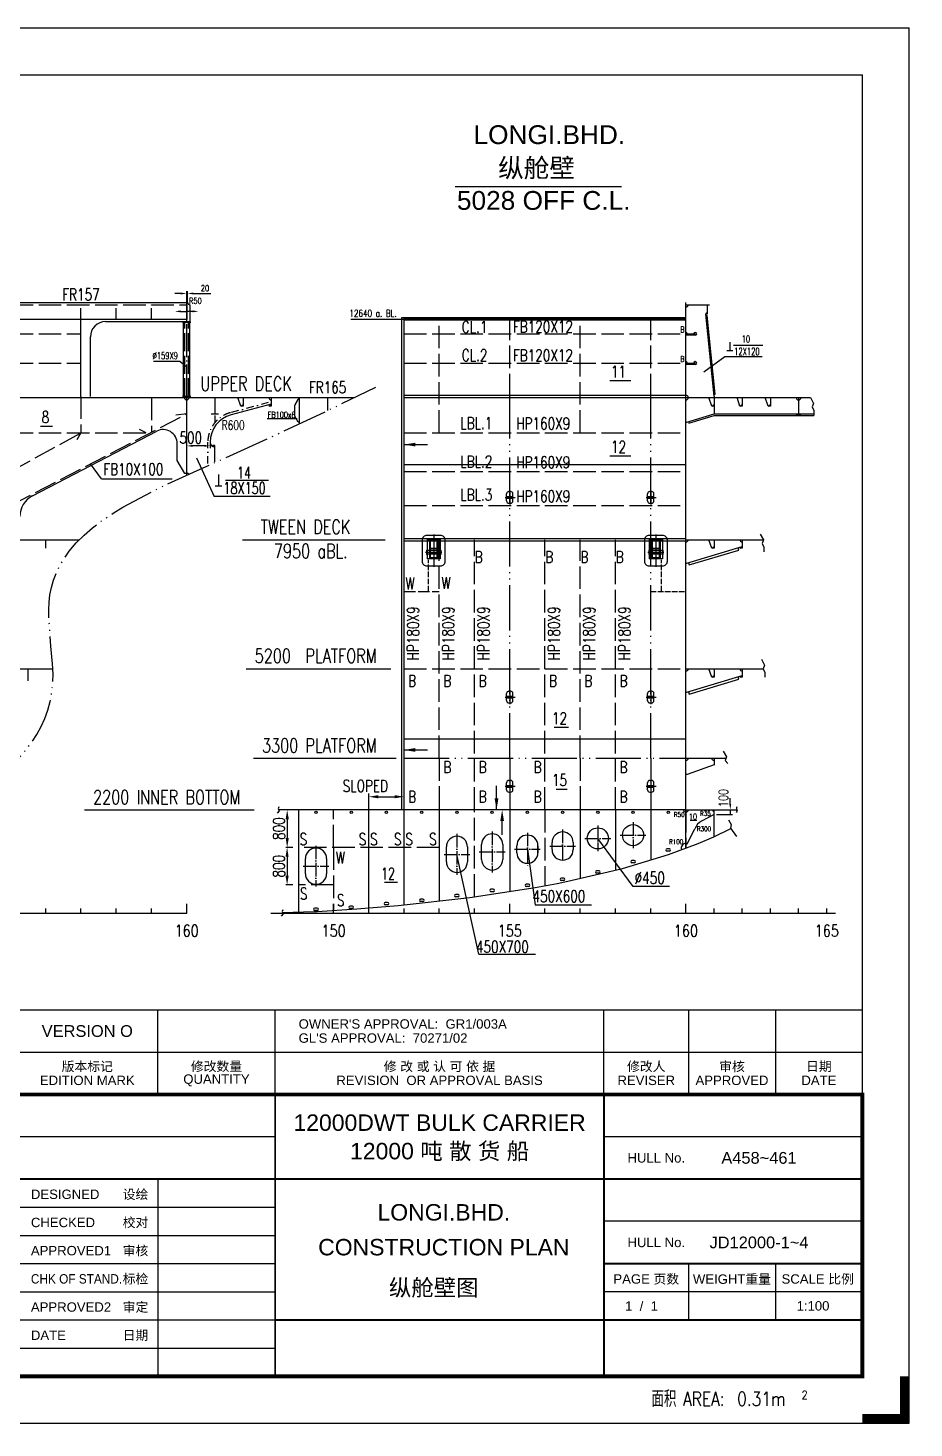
# Model space of a CAD drawing. Extents: x 415680 to 564480, y 322172 to 354547.
# Drawn here: x 545618 to 564480, y 322172 to 351972 of the extents above; entities that cross this region are included whole.
import ezdxf
from ezdxf.enums import TextEntityAlignment as Align

# ---------------------------------------------------------------- set-up
doc = ezdxf.new("R2010")
doc.units = 0
doc.header["$LTSCALE"] = 40
doc.header["$MEASUREMENT"] = 0
for name, pattern in [('ACAD_ISO02W100', [15, 12, -3]), ('ACAD_ISO04W100', [30.5, 24, -3, 0.5, -3]), ('ACAD_ISO05W100', [34, 24, -3, 0.5, -3, 0.5, -3]), ('CENTER100', [16.5, 8, -4, 0.5, -4]), ('D6', [21.5, 17.5, -1.75, 0.5, -1.75]), ('DASHDOT', [1, 0.5, -0.25, 0, -0.25]), ('HIDDEN', [0.375, 0.25, -0.125])]:
    doc.linetypes.add(name, pattern=pattern)
doc.layers.get('0').update_dxf_attribs({"linetype": 'CONTINUOUS'})
doc.layers.get('DEFPOINTS').update_dxf_attribs({"linetype": 'CONTINUOUS'})
for name, color, linetype in [('01CONTINUOUS', 2, 'CONTINUOUS'), ('11TEXTE', 4, 'CONTINUOUS'), ('12TEXTC', 6, 'CONTINUOUS'), ('BT_CHI', 7, 'CONTINUOUS'), ('BT_ENG', 7, 'CONTINUOUS'), ('C-CEN', 4, 'ACAD_ISO04W100'), ('C-CON', 4, 'CONTINUOUS'), ('C-DAS', 4, 'ACAD_ISO02W100'), ('CL', 2, 'CONTINUOUS'), ('FRAME', 7, 'CONTINUOUS'), ('HU-050CE', 1, 'CENTER100'), ('TEXT', 9, 'CONTINUOUS'), ('TEXT-ENG', 7, 'CONTINUOUS'), ('Y-CON', 2, 'CONTINUOUS'), ('Y-DAS', 2, 'ACAD_ISO02W100'), ('Y-PH', 2, 'ACAD_ISO05W100')]:
    doc.layers.add(name, color=color, linetype=linetype)
doc.styles.add('CHINESE', font='romand.shx', dxfattribs={"width": 0.8, "height": 800, "bigfont": 'hzdx.shx'})
doc.styles.add('ENGNISH', font='romans.shx', dxfattribs={"width": 0.8, "height": 750})
doc.styles.add('ROMANS', font='romans.shx', dxfattribs={"width": 0.75, "height": 250, "bigfont": 'hzdx.shx'})
doc.styles.add('SWISS721LIGHTBT', font='swissl.ttf')
doc.dimstyles.new('DM-100', dxfattribs={"dimscale": 0, "dimtxt": 250, "dimasz": 200, "dimexe": 30, "dimexo": 30, "dimgap": 50, "dimtad": 1, "dimdec": 0, "dimzin": 0, "dimdsep": 46, "dimtxsty": 'ROMANS', "dimcen": 0, "dimclrd": 1, "dimclre": 1, "dimclrt": 1, "dimadec": 0, "dimazin": 0, "dimtfac": 1, "dimtdec": 0, "dimtmove": 0, "dimatfit": 3, "dimfxl": 1, "dimtolj": 1, "dimtzin": 0, "dimarcsym": 0})

# ---------------------------------------------------------------- blocks, each defined once
blk = doc.blocks.new('*D87')
at = {"color": 1, "linetype": 'ByBlock', "transparency": 16777216}
for p, q in [((551259, 334530), (551104, 334530)), ((551134, 334330), (551134, 333930)), ((551259, 333730), (551104, 333730))]:
    blk.add_line(p, q, dxfattribs=at)
for points in [[(551100, 334330), (551167, 334330), (551134, 334530)], [(551100, 333930), (551167, 333930), (551134, 333730)]]:
    blk.add_solid(points, dxfattribs=at)
at = {"layer": 'DEFPOINTS', "color": 0, "linetype": 'ByBlock', "transparency": 16777216}
for p in [(551289, 334530), (551134, 333730), (551289, 333730)]:
    blk.add_point(p, dxfattribs=at)
at = {"color": 1, "linetype": 'ByBlock', "transparency": 16777216, "insert": (550959, 334130), "char_height": 250, "attachment_point": 5, "rotation": 90, "style": 'ROMANS'}
blk.add_mtext('\\A1;800', dxfattribs=at)
blk = doc.blocks.new('*D88')
at = {"color": 1, "linetype": 'ByBlock', "transparency": 16777216}
for p, q in [((551259, 335330), (551106, 335330)), ((551136, 335130), (551136, 334730)), ((551259, 334530), (551106, 334530))]:
    blk.add_line(p, q, dxfattribs=at)
for points in [[(551103, 335130), (551170, 335130), (551136, 335330)], [(551103, 334730), (551170, 334730), (551136, 334530)]]:
    blk.add_solid(points, dxfattribs=at)
at = {"layer": 'DEFPOINTS', "color": 0, "linetype": 'ByBlock', "transparency": 16777216}
for p in [(551289, 335330), (551136, 334530), (551289, 334530)]:
    blk.add_point(p, dxfattribs=at)
at = {"color": 1, "linetype": 'ByBlock', "transparency": 16777216, "insert": (550961, 334930), "char_height": 250, "attachment_point": 5, "rotation": 90, "style": 'ROMANS'}
blk.add_mtext('\\A1;800', dxfattribs=at)
blk = doc.blocks.new('A$C599E7B12')
at = {"layer": 'C-CEN', "ltscale": 0.3}
for p, q in [((275, 870), (275, 0)), ((0, 435), (550, 435))]:
    blk.add_line(p, q, dxfattribs=at)
at = {"layer": 'C-CON'}
for p, q in [((50, 275), (50, 595)), ((500, 595), (500, 275))]:
    blk.add_line(p, q, dxfattribs=at)
for centre, start, end in [((275, 595), 0, 180), ((275, 275), 180, 0)]:
    blk.add_arc(centre, 225, start, end, dxfattribs=at)
blk = doc.blocks.new('POT')
at = {"color": 90, "linetype": 'Continuous'}
for p, q in [((-0.99, 0), (1.17, 0)), ((-0.68, -0.75), (-0.68, 0.75)), ((-0.68, 0.2), (0.68, 0.2)), ((-0.18, 1.25), (0.18, 1.25)), ((0, 1.44), (0, -1.52)), ((0.68, -0.75), (0.68, 0.75)), ((-0.68, -0.2), (0.68, -0.2)), ((-0.18, -1.25), (0.18, -1.25))]:
    blk.add_line(p, q, dxfattribs=at)
for centre, start, end in [((-0.18, 0.75), 90, 180), ((0.18, 0.75), 0, 90), ((-0.18, -0.75), 180, 270), ((0.18, -0.75), 270, 0)]:
    blk.add_arc(centre, 0.5, start, end, dxfattribs=at)
blk = doc.blocks.new('TITLE3')
for p, q in [((-12500, 5100), (-18000, 5100)), ((0, 5100), (-5500, 5100)), ((-15000, 4200), (-15000, 0)), ((-18000, 3600), (-12500, 3600)), ((0, 3300), (-5500, 3300)), ((-18000, 3000), (-12500, 3000)), ((-18000, 2400), (-12500, 2400)), ((-18000, 1800), (-12500, 1800)), ((0, 1800), (-5500, 1800)), ((-18000, 1200), (-12500, 1200)), ((-5500, 0), (-5500, 1200)), ((-18000, 600), (-12500, 600))]:
    blk.add_line(p, q)
at = {"const_width": 80}
blk.add_lwpolyline([(-18000, 0), (0, 0), (0, 6000), (-18000, 6000)], close=True, dxfattribs=at)
at = {"const_width": 40}
for points in [[(-12500, 6000), (-12500, 0)], [(-5500, 6000), (-5500, 0)], [(-18000, 4200), (0, 4200)], [(-5500, 2400), (0, 2400)], [(-12500, 1200), (0, 1200)]]:
    blk.add_lwpolyline(points, dxfattribs=at)
blk = doc.blocks.new('A$C375D349B')
at = {"color": 3, "linetype": 'DASHDOT'}
for p, q in [((0, 3.8), (0, -3.1)), ((1.72, 0), (-1.72, 0))]:
    blk.add_line(p, q, dxfattribs=at)
at = {"color": 5, "linetype": 'HIDDEN'}
for p, q in [((-1.52, 0.45), (-1.4, 0.45)), ((-1.52, 0.45), (-1.52, -0.45)), ((-1.4, 2.7), (1.4, 2.7)), ((-1.4, 2.7), (-1.4, -1.35)), ((1.4, 0.4), (-1.4, 0.4)), ((-0.9, 2.7), (-0.9, -1.35)), ((-0.9, 2.55), (0.9, 2.55)), ((0.9, 2.7), (0.9, -1.35)), ((1.4, 2.7), (1.4, -1.35)), ((1.52, 0.45), (1.4, 0.45)), ((1.52, 0.45), (1.52, -0.45)), ((-1.52, -0.45), (-1.4, -0.45)), ((1.4, -0.4), (-1.4, -0.4)), ((1.52, -0.45), (1.4, -0.45))]:
    blk.add_line(p, q, dxfattribs=at)
at = {"color": 7, "linetype": 'Continuous'}
for p, q in [((-0.75, 0.8), (-0.75, -0.9)), ((0.75, 0.8), (-0.75, 0.8)), ((0.75, 0.5), (-0.75, 0.5)), ((0.75, 0.8), (0.75, -0.9)), ((0.75, -0.35), (-0.75, -0.35))]:
    blk.add_line(p, q, dxfattribs=at)
at = {"color": 5}
for p, q in [((1.4, -1.35), (-1.4, -1.35)), ((0.9, -1.19), (-0.9, -1.19))]:
    blk.add_line(p, q, dxfattribs=at)
at = {"color": 7}
for points in [[(1.45, 3.6), (-1.45, 3.6, 0.414214), (-2.45, 2.6), (-2.45, -1.9, 0.414214), (-1.45, -2.9), (1.45, -2.9, 0.414214), (2.45, -1.9), (2.45, 2.6, 0.414214)], [(0.57, 2.45), (-0.58, 2.45, 0.414214), (-0.78, 2.25), (-0.78, -0.9, 0.414214), (-0.58, -1.1), (0.57, -1.1, 0.414214), (0.77, -0.9), (0.77, 2.25, 0.414214)]]:
    blk.add_lwpolyline(points, format="xyb", close=True, dxfattribs=at)
for centre, start, end in [((-0.55, -0.9), 180, 270), ((0.55, -0.9), 270, 0)]:
    blk.add_arc(centre, 0.2, start, end, dxfattribs=at)

msp = doc.modelspace()

# ---------------------------------------------------------------- linework, layer by layer
at = {"color": 2}
for p, q in [((418280, 350971.6), (563380, 350971.6)), ((563380, 323271.6), (563380, 350971.6)), ((418280, 323271.6), (563380, 323271.6))]:
    msp.add_line(p, q, dxfattribs=at)
at = {"color": 3, "linetype": 'ByBlock', "ltscale": 1.5}
for p, q in [((548870.9, 346320.7, -50), (548745.9, 346320.7, -50)), ((548995.9, 346320.7, -50), (549015.9, 346320.7, -50)), ((549140.9, 346320.7, -50), (549507.6, 346320.7, -50))]:
    msp.add_line(p, q, dxfattribs=at)
at = {"linetype": 'ByBlock', "ltscale": 1.5}
for p, q in [((548995.9, 346080.7, -50), (548995.9, 346370.7, -50)), ((549015.9, 346130.7, -50), (549015.9, 346370.7, -50))]:
    msp.add_line(p, q, dxfattribs=at)
for p, q in [((549065.9, 346080.7, -50), (549065.9, 345720.7, -50)), ((553624.2, 335330.4), (553624.2, 345807.8)), ((560638.9, 345216.9), (561259.1, 345216.9)), ((548289.8, 344881.8), (548850.3, 344881.8)), ((560454.5, 344972.6), (560002.2, 344646.5)), ((561248.7, 344972.6), (560454.5, 344972.6)), ((550795.9, 343965.4), (549940.6, 343736.2)), ((550145.9, 343925.4), (550086.3, 344105.4)), ((551295.9, 343940.5), (551370.9, 344070.4)), ((551295.9, 343712.6), (551295.9, 343940.5)), ((551395.9, 344070.4), (551370.9, 344070.4)), ((560174.2, 343925.4), (560114.6, 344105.4)), ((560774.2, 343925.4), (560714.6, 344105.4)), ((561374.2, 343925.4), (561314.6, 344105.4)), ((548995.9, 343755.4), (548766.6, 343728.2)), ((551370.9, 343582.7), (551295.9, 343712.6)), ((559644.2, 343580.4), (560224.2, 343755.4)), ((559686.4, 343561.8), (560228.7, 343725.4)), ((560224.2, 343755.4), (562347.8, 343755.4)), ((560228.7, 343725.4), (562347.8, 343725.4)), ((545715.2, 342015.5), (548357.5, 343389.6)), ((546745.9, 343354.9), (546658.6, 343202.1)), ((548132.6, 343354.9), (547994.7, 343428.1)), ((551395.9, 343582.7), (551370.9, 343582.7)), ((551395.9, 343547.7), (551395.9, 343582.7)), ((559624.2, 343580.4), (559644.2, 343580.4)), ((559677.7, 343590.5), (559686.4, 343561.8)), ((548795.9, 342767.4), (548795.9, 343123.4)), ((549495.9, 343154.3), (549495.9, 343156.7)), ((553624.2, 343104.2), (554120, 343104.2)), ((548956.4, 342489.5), (548795.9, 342767.4)), ((549203, 342820.5), (549582.4, 342002.7)), ((548995.9, 342489.5), (548956.4, 342489.5)), ((549822.3, 342347.8), (550736.8, 342347.8)), ((550775, 342002.7), (549582.4, 342002.7)), ((559644.2, 340580.3), (560824.2, 340933.8)), ((560174.2, 340900.3), (560114.6, 341080.3)), ((559692.1, 340542.4), (560750, 340859.3)), ((560750, 340859.3), (560735.6, 340907.2)), ((559624.2, 340580.3), (559644.2, 340580.3)), ((559677.8, 340590.3), (559692.1, 340542.4)), ((560174.2, 338152.3), (560114.6, 338332.3)), ((559644.2, 337832.3), (560824.2, 338185.8)), ((559692.1, 337794.4), (560750, 338111.3)), ((560750, 338111.3), (560735.6, 338159.2)), ((559624.2, 337832.3), (559644.2, 337832.3)), ((559677.8, 337842.3), (559692.1, 337794.4)), ((553624.2, 336604.5), (554120, 336604.5)), ((560224.2, 336290.4), (559654.2, 336080.4)), ((560458.1, 336377.7), (560517.8, 336318.1)), ((559654.2, 336080.4), (559624.2, 336080.4)), ((555592.2, 335330.4), (555592.2, 335841.5)), ((555712.2, 334799.7), (555712.2, 335088.6)), ((558501.7, 333696.6), (557749.2, 334721.9)), ((556249.2, 334491.3), (556414.5, 333310.3)), ((553205.2, 333792), (553482.2, 333792)), ((559275.2, 333696.6), (558501.7, 333696.6)), ((545995.9, 333130.4), (545995.9, 333230.4)), ((546745.9, 333130.4), (546745.9, 333230.4)), ((547495.9, 333130.4), (547495.9, 333230.4)), ((548245.9, 333130.4), (548245.9, 333230.4)), ((548995.9, 333130.4), (548995.9, 333330.4)), ((552124.2, 333130.4), (552124.2, 333330.4)), ((552874.2, 333130.4), (552874.2, 333230.4)), ((553624.2, 333130.4), (553624.2, 333230.4)), ((554374.2, 333130.4), (554374.2, 333230.4)), ((555124.2, 333130.4), (555124.2, 333230.4)), ((555874.2, 333130.4), (555874.2, 333330.4)), ((556624.2, 333130.4), (556624.2, 333230.4)), ((557374.2, 333130.4), (557374.2, 333230.4)), ((558124.2, 333130.4), (558124.2, 333230.4)), ((558874.2, 333130.4), (558874.2, 333230.4)), ((559624.2, 333130.4), (559624.2, 333330.4)), ((560224.2, 333130.4), (560224.2, 333230.4)), ((560824.2, 333130.4), (560824.2, 333230.4)), ((561424.2, 333130.4), (561424.2, 333230.4)), ((562024.2, 333130.4), (562024.2, 333230.4)), ((562624.2, 333130.4), (562624.2, 333230.4)), ((530796.9, 333130.4), (548995.9, 333130.4)), ((550788.7, 333130.4), (562808.6, 333130.4)), ((545380, 331071.6), (563380, 331071.6)), ((548380, 329271.6), (548380, 331071.6)), ((550880, 329271.6), (550880, 331071.6)), ((557880, 329271.6), (557880, 331071.6)), ((559680, 331071.6), (559680, 329271.6)), ((561530, 331071.6), (561530, 329271.6)), ((563380, 329271.6), (563380, 331071.6)), ((545380, 330171.6), (563380, 330171.6)), ((559680, 325671.6), (559680, 324471.6)), ((561530, 325671.6), (561530, 324471.6))]:
    msp.add_line(p, q)
at = {"color": 3, "ltscale": 1.5}
for p in [(548870.9, 345940), (549120.9, 345940)]:
    msp.add_line(p, (548995.9, 345940), dxfattribs=at)
at = {"ltscale": 1.5}
for p, q in [((548928.4, 344132), (548928.4, 345707.8)), ((549063.4, 344132), (549063.4, 345707.8)), ((553624.2, 345770.3), (552492, 345770.3)), ((548850.3, 344881.8), (548995.9, 344761.1))]:
    msp.add_line(p, q, dxfattribs=at)
at = {"linetype": 'CENTER100', "ltscale": 0.5}
for p, q in [((550734, 344000.6), (549927.7, 343784.5)), ((549445.9, 342700.1), (549445.9, 343155.4))]:
    msp.add_line(p, q, dxfattribs=at)
at = {"ltscale": 0.3}
for p, q in [((551370.9, 344070.4), (551295.9, 343940.5)), ((551370.9, 344070.4), (551395.9, 344070.4)), ((560224.2, 335230.4), (559959.5, 335091.7)), ((559649.2, 334606), (559816.1, 334926.6)), ((559624.2, 334606), (559649.2, 334606))]:
    msp.add_line(p, q, dxfattribs=at)
at = {"color": 1, "linetype": 'ByBlock'}
for p, q in [((549370.9, 343076.6), (549120.9, 343076.6)), ((549495.9, 343200.6), (549495.9, 343026.6)), ((552874.2, 335330.4), (552874.2, 335675.2)), ((553074.2, 335608.7), (553424.2, 335608.7)), ((553624.2, 335360.4), (553624.2, 335638.7)), ((560568.7, 335455.4), (560568.7, 335580.4)), ((560568.7, 335330.4), (560568.7, 335230.4)), ((560274.2, 335230.4), (560618.7, 335230.4))]:
    msp.add_line(p, q, dxfattribs=at)
for points in [[(553574.2, 335330.4), (553574.2, 345807.8), (559624.2, 345807.8)], [(553624.2, 345782.8), (559624.2, 345782.8)], [(553624.2, 345757.8), (559624.2, 345757.8)], [(553624.2, 344155.4), (559624.2, 344155.4)], [(553624.2, 344105.4), (559624.2, 344105.4)], [(562274.1, 344105.4), (562340.7, 343982.3), (562312.3, 343904.3), (562347.8, 343826.4), (562347.8, 343725.4)], [(553624.2, 341105.3), (559624.2, 341105.3)], [(553624.2, 341055.3), (559624.2, 341055.3)], [(561205.9, 341198.2), (561272.5, 341075.1), (561244.1, 340997.2), (561279.6, 340919.2), (561279.6, 340818.2)], [(561231.5, 338533.3), (561298.1, 338410.3), (561269.7, 338332.3), (561305.2, 338254.3), (561305.2, 338153.3)], [(560419.9, 336578.8), (560486.5, 336455.7), (560458.1, 336377.7)], [(550960.4, 335392), (550945.6, 335352.6), (550965.3, 335308.2), (550925.8, 335258.9)], [(560531, 335114.4), (560588.3, 335020.7), (560572.7, 334942.7), (560697.7, 334760.6)], [(551043.2, 333202.4), (551028.3, 333163), (551048.1, 333118.6), (551008.6, 333069.3)]]:
    msp.add_lwpolyline(points)
for points in [[(553624.2, 343104.2, 0, 80, 0), (553866.1, 343104.2, 80, 80, 0)], [(553624.2, 336604.5, 0, 80, 0), (553866.1, 336604.5, 80, 80, 0)], [(555592.2, 335330.4, 0, 80, 0), (555592.2, 335572.2, 80, 80, 0)], [(555712.2, 335330.4, 0, 80, 0), (555712.2, 335088.6, 80, 80, 0)]]:
    msp.add_lwpolyline(points, format="xyseb")
at = {"ltscale": 1.5}
for centre, start, end in [((549065.9, 346130.7, -50), 180, 270), ((559624.2, 344105.4), 0, 90)]:
    msp.add_arc(centre, 50, start, end, dxfattribs=at)
for centre, radius, start, end in [((548995.9, 344105.4), 50, 180, 0), ((550795.9, 344105.4), 50, 180, 270), ((559624.2, 344105.4), 50, 270, 0), ((562024.2, 344105.4), 50, 180, 0), ((550095.9, 343156.7), 600, 105, 180), ((548495.9, 343123.4), 300, 0, 117.47551), ((549595.9, 343154.3), 100, 180, 270), ((548995.9, 342449.5), 50, 26.25762, 90), ((545945.9, 341571.9), 500, 117.47551, 180), ((559624.2, 341080.3), 50, 270, 0), ((560824.2, 341080.3), 50, 180, 270), ((559624.2, 338332.3), 50, 270, 0), ((559624.2, 338332.3), 50, 270, 0), ((560824.2, 338332.3), 50, 180, 270), ((559624.2, 336430.4), 50, 270, 0), ((560224.2, 336430.4), 50, 180, 270), ((559624.2, 335330.4), 50, 180, 360), ((559624.2, 334514.6), 100, 90, 200.36575)]:
    msp.add_arc(centre, radius, start, end)
at = {"linetype": 'CENTER100', "ltscale": 0.5}
msp.add_arc((550095.9, 343156.7), 650, 105, 180, dxfattribs=at)
at = {"ltscale": 0.3}
for centre, radius, start, end in [((560224.2, 335330.4), 35, 180, 270), ((560098.7, 334826), 300, 117.64408, 160.40626)]:
    msp.add_arc(centre, radius, start, end, dxfattribs=at)
msp.add_open_spline([(560708.3, 335391.3), (560701.2, 335376.7), (560688.1, 335349.3), (560728, 335312.3), (560706.7, 335286.9), (560695, 335272.9)], degree=3, knots=[0, 0, 0, 0, 44.0923517, 82.2543704, 128.7290508, 128.7290508, 128.7290508, 128.7290508])
at = {"color": 3, "linetype": 'ByBlock', "ltscale": 1.5}
for points in [[(548870.9, 346341.5, -50), (548870.9, 346299.9, -50), (548995.9, 346320.7, -50)], [(549140.9, 346341.5, -50), (549140.9, 346299.9, -50), (549015.9, 346320.7, -50)]]:
    msp.add_solid(points, dxfattribs=at)
at = {"color": 3, "ltscale": 1.5}
for points in [[(548870.9, 345960.8), (548870.9, 345919.2), (548745.9, 345940)], [(549120.9, 345960.8), (549120.9, 345919.2), (549245.9, 345940)]]:
    msp.add_solid(points, dxfattribs=at)
at = {"color": 1, "linetype": 'ByBlock'}
for points in [[(549120.9, 343097.4), (549120.9, 343055.8), (548995.9, 343076.6)], [(549370.9, 343097.4), (549370.9, 343055.8), (549495.9, 343076.6)], [(553074.2, 335642), (553074.2, 335575.3), (552874.2, 335608.7)], [(553424.2, 335642), (553424.2, 335575.3), (553624.2, 335608.7)], [(560547.9, 335455.4), (560589.5, 335455.4), (560568.7, 335330.4)]]:
    msp.add_solid(points, dxfattribs=at)
at = {"layer": '01CONTINUOUS'}
for p, q in [((558253.2, 348589), (554713.9, 348589)), ((549595.9, 344105.4), (549595.9, 343755.4)), ((549520.9, 343755.4), (549670.9, 343755.4)), ((549595.9, 343720.4), (549595.9, 343572)), ((549595.9, 343087.9), (549553.9, 343087.9)), ((549595.9, 342737.9), (549595.9, 343087.9))]:
    msp.add_line(p, q, dxfattribs=at)
at = {"layer": 'BT_ENG'}
for p, q in [((415780, 351971.6), (564380, 351971.6)), ((564380, 322271.6), (564380, 351971.6)), ((415780, 322271.6), (564380, 322271.6))]:
    msp.add_line(p, q, dxfattribs=at)
at = {"layer": 'BT_ENG', "const_width": 200}
for points in [[(564280, 322271.6), (564280, 323271.6)], [(564380, 322371.6), (563380, 322371.6)]]:
    msp.add_lwpolyline(points, dxfattribs=at)
at = {"layer": 'C-CEN', "ltscale": 0.3}
for p, q in [((557749.2, 334996.9), (557749.2, 334446.9)), ((558499.2, 335064.9), (558499.2, 334514.9)), ((556249.2, 334841.3), (556249.2, 334141.3)), ((556999.2, 334908.7), (556999.2, 334208.7)), ((557474.2, 334721.9), (558024.2, 334721.9)), ((558224.2, 334789.9), (558774.2, 334789.9)), ((555974.2, 334491.3), (556524.2, 334491.3)), ((556724.2, 334558.7), (557274.2, 334558.7))]:
    msp.add_line(p, q, dxfattribs=at)
at = {"layer": 'C-CON'}
for p, q in [((547270.9, 345720.7), (549065.9, 345720.7)), ((560224.2, 344133.7), (560049.3, 345878.5)), ((560077.2, 345850.9), (560051.4, 345849)), ((560245.1, 344176.6), (560077.2, 345850.9)), ((546945.9, 344130.4), (546945.9, 345395.7)), ((559824.2, 345430.3), (559624.2, 345430.3)), ((559824.2, 344810.3), (559624.2, 344810.3)), ((558005.2, 344466.5), (558451.2, 344466.5)), ((560220.5, 344171.2), (560245.1, 344176.6)), ((560224.2, 344133.7), (560224.2, 344105.4)), ((545883.4, 343496.6), (546141.2, 343496.6)), ((558005.2, 342865), (558451.2, 342865)), ((547186.1, 342377.5), (546951.2, 342692.1)), ((547186.1, 342377.5), (548684.7, 342377.5)), ((556820.3, 337085.8), (557126.3, 337085.8)), ((559624.2, 336830.4), (553624.2, 336830.4)), ((556859.2, 335772.5), (557092.9, 335772.5)), ((555212.8, 332258.5), (554749.2, 334382.3)), ((556024.2, 334416.3), (556024.2, 334566.3)), ((556474.2, 334391), (556474.2, 334591)), ((556474.2, 334566.3), (556474.2, 334416.3)), ((556774.2, 334483.7), (556774.2, 334633.7)), ((557224.2, 334633.7), (557224.2, 334483.7)), ((559274.3, 334502.2), (559224.1, 334502.2)), ((559274.3, 334452.2), (559224.1, 334452.2)), ((558524.3, 334250.3), (558474.1, 334250.3)), ((558524.3, 334200.3), (558474.1, 334200.3)), ((557024.3, 333876.1), (556974.1, 333876.1)), ((557024.3, 333826.1), (556974.1, 333826.1)), ((557774.3, 334034.2), (557724.1, 334034.2)), ((557774.3, 333984.2), (557724.1, 333984.2)), ((554774.3, 333527.7), (554724.1, 333527.7)), ((554774.3, 333477.7), (554724.1, 333477.7)), ((555524.3, 333637.7), (555474.1, 333637.7)), ((555524.3, 333587.7), (555474.1, 333587.7)), ((556274.3, 333745.3), (556224.1, 333745.3)), ((556274.3, 333695.3), (556224.1, 333695.3)), ((551774.3, 333240.1), (551724.1, 333240.1)), ((551774.3, 333190.1), (551724.1, 333190.1)), ((552524.3, 333280.9), (552474.1, 333280.9)), ((552524.3, 333230.9), (552474.1, 333230.9)), ((553274.3, 333358.4), (553224.1, 333358.4)), ((553274.3, 333308.4), (553224.1, 333308.4)), ((554024.3, 333425.7), (553974.1, 333425.7)), ((554024.3, 333375.7), (553974.1, 333375.7)), ((556414.5, 333310.3), (557613.7, 333310.3)), ((555212.8, 332258.5), (556423.2, 332258.5))]:
    msp.add_line(p, q, dxfattribs=at)
msp.add_lwpolyline([(529495.9, 345042.6), (529712.7, 345842.9, 0.0662179), (529716.1, 345869), (529716.1, 346105.7, -0.4142136), (529741.1, 346130.7), (549015.9, 346130.7)], format="xyb", dxfattribs=at)
msp.add_lwpolyline([(553624.2, 342680.3), (559624.2, 342680.3)], dxfattribs=at)
for centre, radius in [((551749.2, 335275.4), 25), ((552499.2, 335275.4), 25), ((553249.2, 335275.4), 25), ((553999.2, 335275.4), 25), ((554749.2, 335275.4), 25), ((555499.2, 335275.4), 25), ((556249.2, 335275.4), 25), ((556999.2, 335275.4), 25), ((557749.2, 335275.4), 25), ((558499.2, 335275.4), 25), ((559249.2, 335275.4), 25), ((558499.2, 334789.9), 225), ((557749.2, 334721.9), 225)]:
    msp.add_circle(centre, radius, dxfattribs=at)
for centre, radius, start, end in [((559624.2, 346080.7), 50, 270, 0), ((547270.9, 345395.7), 325, 90, 180), ((560079.2, 345880.7), 30, 90, 184.12991), ((559624.2, 345460.3), 30, 0, 90), ((559824.2, 345460.3), 30, 270, 180), ((559624.2, 344840.3), 30, 0, 90), ((559824.2, 344840.3), 30, 270, 180), ((556249.2, 334566.3), 225, 0, 180), ((556999.2, 334633.7), 225, 0, 180), ((556249.2, 334416.3), 225, 180, 0), ((556999.2, 334483.7), 225, 180, 0), ((559224.1, 334477.2), 25, 90, 270), ((559274.3, 334477.2), 25, 270, 90), ((558474.1, 334225.3), 25, 90, 270), ((558524.3, 334225.3), 25, 270, 90), ((556974.1, 333851.1), 25, 90, 270), ((557024.3, 333851.1), 25, 270, 90), ((557724.1, 334009.2), 25, 90, 270), ((557774.3, 334009.2), 25, 270, 90), ((554724.1, 333502.7), 25, 90, 270), ((554774.3, 333502.7), 25, 270, 90), ((555474.1, 333612.7), 25, 90, 270), ((555524.3, 333612.7), 25, 270, 90), ((556224.1, 333720.3), 25, 90, 270), ((556274.3, 333720.3), 25, 270, 90), ((551724.1, 333215.1), 25, 90, 270), ((551774.3, 333215.1), 25, 270, 90), ((552474.1, 333255.9), 25, 90, 270), ((552524.3, 333255.9), 25, 270, 90), ((553224.1, 333333.4), 25, 90, 270), ((553274.3, 333333.4), 25, 270, 90), ((553974.1, 333400.7), 25, 90, 270), ((554024.3, 333400.7), 25, 270, 90)]:
    msp.add_arc(centre, radius, start, end, dxfattribs=at)
at = {"layer": 'C-DAS', "ltscale": 0.8}
for p, q in [((548953.4, 344132), (548953.4, 345707.8)), ((549038.4, 344132), (549038.4, 345707.8))]:
    msp.add_line(p, q, dxfattribs=at)
at = {"layer": 'C-DAS'}
for p, q in [((546745.9, 344130.4), (546745.9, 343354.9)), ((548245.9, 344105.4), (548245.9, 343365.4)), ((545245.9, 341805.3), (548995.9, 343755.4)), ((545245.9, 342530.3), (546745.9, 343354.9)), ((554374.2, 336430.4), (554374.2, 341080.3)), ((555124.2, 335330.4), (555124.2, 341080.3)), ((556624.2, 335330.4), (556624.2, 341080.3)), ((557374.2, 336430.4), (557374.2, 341080.3)), ((558124.2, 335330.4), (558124.2, 341080.3)), ((555124.2, 333480.4), (555124.2, 335330.4)), ((556624.2, 335330.4), (556624.2, 333715.7)), ((554374.2, 334530.4), (551374.2, 334530.4)), ((552124.2, 334530.4), (552124.2, 333189.6)), ((552124.2, 333730.4), (551374.2, 333730.4))]:
    msp.add_line(p, q, dxfattribs=at)
for points in [[(530245.9, 345460.3), (546745.9, 345460.3)], [(553624.2, 345460.3), (559624.2, 345460.3)], [(530245.9, 344840.3), (546745.9, 344840.3)], [(553624.2, 344840.3), (559624.2, 344840.3)], [(530245.9, 343354.9), (548132.6, 343354.9)], [(553624.2, 343354.9), (559624.2, 343354.9)], [(553624.2, 342530.3), (559624.2, 342530.3)], [(553624.2, 341805.3), (559624.2, 341805.3)]]:
    msp.add_lwpolyline(points, dxfattribs=at)
at = {"layer": 'C-DAS', "ltscale": 0.5}
msp.add_lwpolyline([(553624.2, 339980.2), (554374.2, 339980.2)], dxfattribs=at)
at = {"layer": 'C-DAS', "ltscale": 0.25}
msp.add_lwpolyline([(558874.2, 339980.2), (559624.2, 339980.2)], dxfattribs=at)
at = {"layer": 'CL'}
for p, q in [((560620, 345097.7), (560492.4, 345097.7)), ((560556.2, 345284.3), (560556.2, 345097.7))]:
    msp.add_line(p, q, dxfattribs=at)
at = {"layer": 'DEFPOINTS', "color": 0, "linetype": 'ByBlock', "ltscale": 1.5}
msp.add_point((549015.9, 346320.7, -50), dxfattribs=at)
at = {"layer": 'DEFPOINTS', "color": 0, "linetype": 'ByBlock'}
for p in [(549495.9, 343250.6), (553624.2, 335608.7), (552874.2, 335330.4), (553624.2, 335330.4), (560224.2, 335330.4), (560224.2, 335230.4), (560568.7, 335230.4)]:
    msp.add_point(p, dxfattribs=at)
at = {"layer": 'HU-050CE', "color": 3, "linetype": 'D6'}
msp.add_line((548995.9, 344105.4), (548995.9, 345720.7), dxfattribs=at)
at = {"layer": 'TEXT'}
for p, q in [((551345.5, 343651.8), (550707.6, 343651.8)), ((559859.5, 335104.8), (559712.3, 335104.8))]:
    msp.add_line(p, q, dxfattribs=at)
at = {"layer": 'TEXT-ENG', "color": 1}
for p, q in [((550186.9, 341080.3), (553221.1, 341080.3)), ((550264.7, 338334.3), (553344.8, 338334.3)), ((550420.1, 336430.4), (553454.3, 336430.4)), ((546823.5, 335330.4), (550435.7, 335330.4))]:
    msp.add_line(p, q, dxfattribs=at)
at = {"layer": 'Y-CON'}
for p, q in [((548995.9, 345720.7), (548995.9, 346080.7)), ((548995.9, 346080.7), (548995.9, 345770.3)), ((559624.2, 334514.6), (559624.2, 346130.7)), ((559624.2, 346080.7), (560124.2, 346080.7)), ((560079.2, 346080.7), (560079.2, 345880.7)), ((546745.9, 344130.4), (546745.9, 345770.7)), ((548903.8, 345707.8), (549088.1, 345707.8)), ((559624.2, 345460.3), (559824.2, 345460.3)), ((559624.2, 344840.3), (559824.2, 344840.3)), ((542995.9, 344105.4), (552570.7, 344105.4)), ((548903.8, 344132), (549088.1, 344132)), ((548995.9, 342449.5), (548995.9, 344105.4)), ((551395.9, 343547.7), (551395.9, 344105.4)), ((551995.9, 344105.4), (551995.9, 343829.1)), ((559624.2, 344105.4), (562274.1, 344105.4)), ((560224.2, 343925.4), (560224.2, 343755.4)), ((562024.2, 344105.4), (562024.2, 343740.4)), ((561974.2, 343740.4), (562074.2, 343740.4)), ((549553.9, 343087.9), (549595.9, 343054.3)), ((549671.8, 342465.2), (549671.8, 342228)), ((549599.3, 342228), (549744.3, 342228)), ((542995.9, 341080.3), (546714.2, 341080.3)), ((545995.9, 340900.3), (545995.9, 341080.3)), ((559624.2, 341080.3), (561269.7, 341080.3)), ((542995.9, 338332.3), (546146.4, 338332.3)), ((545620.9, 338072.4), (545620.9, 338332.3)), ((559624.2, 338332.3), (561269.7, 338332.3)), ((559624.2, 338332.3), (561269.7, 338332.3)), ((559624.2, 336430.4), (560477.3, 336430.4)), ((560224.2, 336430.4), (560224.2, 336280.4)), ((553624.2, 335330.4), (550955.5, 335330.4)), ((551374.2, 335330.4), (551374.2, 333155.4)), ((552874.2, 333241.6), (552874.2, 335330.4)), ((553624.2, 333307.9), (553624.2, 335330.4)), ((559624.2, 335330.4), (553624.2, 335330.4)), ((554374.2, 335330.4), (554374.2, 333392.1)), ((555874.2, 335330.4), (555874.2, 333594.6)), ((557374.2, 335330.4), (557374.2, 333870.9)), ((558124.2, 335330.4), (558124.2, 334046.6)), ((558874.2, 335330.4), (558874.2, 334262.7)), ((559624.2, 335330.4), (560708.1, 335330.4)), ((560224.2, 334756.9), (560224.2, 335330.4)), ((552701.2, 333227.2), (553495.2, 333293.4))]:
    msp.add_line(p, q, dxfattribs=at)
for points in [[(542995.9, 345770.7), (548995.9, 345770.7)], [(550195.9, 344105.4), (550195.9, 343925.4), (550145.9, 343925.4), (550195.9, 343958.8)], [(550795.9, 344105.4), (550795.9, 343925.4), (550745.9, 343925.4), (550795.9, 343958.8)], [(560224.2, 344105.4), (560224.2, 343925.4), (560174.2, 343925.4), (560224.2, 343958.8)], [(560824.2, 344105.4), (560824.2, 343925.4), (560774.2, 343925.4), (560824.2, 343958.8)], [(561424.2, 344105.4), (561424.2, 343925.4), (561374.2, 343925.4), (561424.2, 343958.8)], [(560224.2, 341080.3), (560224.2, 340900.3), (560174.2, 340900.3), (560224.2, 340933.8)], [(560824.2, 341080.3), (560824.2, 340900.3), (560774.2, 340900.3), (560824.2, 340933.8)], [(560224.2, 338332.3), (560224.2, 338152.3), (560174.2, 338152.3), (560224.2, 338185.8)], [(560824.2, 338332.3), (560824.2, 338152.3), (560774.2, 338152.3), (560824.2, 338185.8)], [(553495.2, 333293.4), (555024.2, 333465.1), (556418.2, 333677.4), (556883.2, 333763.9), (557108.2, 333808.6), (558274.2, 334081.7), (559254.2, 334377.3), (559887.2, 334612.3), (560221.2, 334755.4), (560579.9, 334932.1)], [(551035.6, 333146.7), (551709.2, 333164), (551774.2, 333167.3), (552621.2, 333221.2), (552701.2, 333227.2)]]:
    msp.add_lwpolyline(points, dxfattribs=at)
at = {"layer": 'Y-DAS', "ltscale": 0.5}
for p, q in [((546745.9, 345770.7), (546745.9, 346080.7)), ((547495.9, 345770.7), (547495.9, 346080.7)), ((548245.9, 345770.7), (548245.9, 346080.7))]:
    msp.add_line(p, q, dxfattribs=at)
at = {"layer": 'Y-DAS'}
for p, q in [((554374.2, 343354.9), (554374.2, 345770.3)), ((555874.2, 344130.4), (555874.2, 345770.3)), ((557374.2, 343354.9), (557374.2, 345770.3)), ((558874.2, 344130.4), (558874.2, 345770.3)), ((554374.2, 336430.4), (554374.2, 335330.4)), ((555874.2, 336430.4), (555874.2, 335330.4)), ((557374.2, 336430.4), (557374.2, 335330.4)), ((558874.2, 336430.4), (558874.2, 335330.4)), ((552124.2, 334530.4), (552124.2, 335330.4)), ((553624.2, 334530.4), (553624.2, 335330.4)), ((559624.2, 335330.4), (559624.2, 334530.4))]:
    msp.add_line(p, q, dxfattribs=at)
at = {"layer": 'Y-DAS', "ltscale": 0.25}
for p, q in [((554140.7, 339980.2), (554140.7, 340650.3)), ((559104.2, 339980.2), (559104.2, 340650.3))]:
    msp.add_line(p, q, dxfattribs=at)
at = {"layer": 'Y-DAS'}
for points in [[(530245.9, 346080.7), (548995.9, 346080.7)], [(553624.2, 345770.3), (559624.2, 345770.3)], [(553624.2, 338332.3), (559624.2, 338332.3)]]:
    msp.add_lwpolyline(points, dxfattribs=at)
at = {"layer": 'Y-PH'}
for p, q in [((555874.2, 336430.4), (555874.2, 344130.4)), ((558874.2, 336430.4), (558874.2, 344130.4)), ((548995.9, 342449.5), (548995.9, 342449.5)), ((548995.9, 342449.5), (548995.9, 342449.5))]:
    msp.add_line(p, q, dxfattribs=at)
at = {"layer": 'Y-PH', "flags": 128}
msp.add_lwpolyline([(543558.9, 335180.2), (543778, 335287.7), (544386, 335629.9), (544895, 335973), (545211, 336230.9), (545432, 336445.8), (545473, 336490.4), (545594, 336631.4), (545706, 336779.9), (545808, 336936.3), (545898, 337100.4), (545976, 337272.1), (546040, 337450.6), (546090, 337634.8), (546122, 337807.3), (546146, 338024.3), (546151, 338219.4), (546142, 338437.3), (546105, 338810.9), (546062, 339439.7), (546061, 339595), (546069, 339750.6), (546086, 339906.2), (546116, 340061.3), (546159, 340214.8), (546217, 340365.6), (546288, 340512.4), (546365, 340644.8), (546497, 340834.8), (546647, 341013.1), (546813, 341179.1), (546992, 341333), (547179, 341475.9), (547373, 341609.3), (547428, 341644.8), (547636, 341773.7), (548339, 342147.2), (549140, 342515.8), (549539, 342695.5), (550886, 343308.5), (551989, 343825.8), (552191, 343921.7), (553021.3, 344323.4)], dxfattribs=at)
at = {"layer": 'Y-PH'}
msp.add_lwpolyline([(553624.2, 336430.4), (559624.2, 336430.4)], dxfattribs=at)

# ---------------------------------------------------------------- block references
at = {"color": 90, "linetype": 'Continuous', "xscale": 100, "yscale": 100, "zscale": 100}
for p in [(555874.2, 341980.3), (558874.2, 341980.3), (555874.2, 337730.4), (558874.2, 337730.4), (555874.2, 335830.4), (558874.2, 335830.4)]:
    msp.add_blockref('POT', p, dxfattribs=at)
at = {"color": 7, "linetype": 'Continuous', "xscale": 100.0000000007276, "yscale": 99.99999999417923, "zscale": 99.99999999999991}
for p in [(554254.2, 340810.4), (558984.2, 340810.4)]:
    msp.add_blockref('A$C375D349B', p, dxfattribs=at)
msp.add_blockref('TITLE3', (563380, 323271.6))
at = {"layer": 'C-CON'}
for p in [(554474.2, 333947.3), (555224.2, 333998.9), (551474.2, 333695.4)]:
    msp.add_blockref('A$C599E7B12', p, dxfattribs=at)

# ---------------------------------------------------------------- texts
at = {"style": 'ROMANS'}
for s, height, width, p in [('R50', 125, 0.75, (549045.7, 346101.8, -50)), ('12640 a. BL.', 150, 0.75, (552460.5, 345821.9)), ('CL.1', 250, 0.75, (554852, 345482.3)), ('FB120X12', 250, 0.75, (555942.4, 345489)), ('B', 125, 0.75, (559501.8, 345489.9)), ('10', 150, 0.7, (560811.6, 345279.4)), ('CL.2', 250, 0.75, (554852, 344882.3)), ('FB120X12', 250, 0.75, (555942.4, 344879)), ('12X120', 150, 0.7, (560653.5, 345010.6)), ('%%c159X9', 150, 0.7, (548269.2, 344919.7)), ('B', 125, 0.75, (559501.8, 344863.6)), ('11', 250, 0.75, (558028.5, 344532.6)), ('8', 250, 0.75, (545908.9, 343565)), ('R600', 200, 0.7, (549743.7, 343418.6)), ('LBL.1', 250, 0.75, (554820.8, 343435.5)), ('HP160X9', 250, 0.75, (556012.8, 343427.8)), ('12', 250, 0.75, (558028.5, 342931.1)), ('FB10X100', 250, 0.75, (547222.5, 342454.3)), ('LBL.2', 250, 0.75, (554820.8, 342618.1)), ('HP160X9', 250, 0.75, (556012.8, 342603.2)), ('14', 250, 0.7, (550065.5, 342379.5)), ('18X150', 250, 0.7, (549778.3, 342053.9)), ('LBL.3', 250, 0.75, (554820.8, 341910.9)), ('HP160X9', 250, 0.75, (556012.8, 341878.2)), ('B', 250, 0.75, (555130.2, 340586.7)), ('B', 250, 0.75, (556630.2, 340586.7)), ('B', 250, 0.75, (557380.2, 340586.7)), ('B', 250, 0.75, (558130.2, 340586.7)), ('W', 250, 0.75, (553654.5, 340022)), ('W', 250, 0.75, (554421.5, 340032.4)), ('B', 250, 0.75, (553711.5, 337949.3)), ('B', 250, 0.75, (554461.5, 337949.3)), ('B', 250, 0.75, (555211.5, 337949.3)), ('B', 250, 0.75, (556711.5, 337949.3)), ('B', 250, 0.75, (557461.5, 337949.3)), ('B', 250, 0.75, (558211.5, 337949.3)), ('12', 250, 0.75, (556772.2, 337151.9)), ('B', 250, 0.75, (554461.5, 336113.9)), ('B', 250, 0.75, (555211.5, 336113.9)), ('B', 250, 0.75, (556382, 336113.9)), ('B', 250, 0.75, (558211.5, 336113.9)), ('15', 250, 0.75, (556772.2, 335838.6)), ('B', 250, 0.75, (553711.5, 335484.4)), ('B', 250, 0.75, (555211.5, 335484.4)), ('B', 250, 0.75, (556382, 335484.4)), ('B', 250, 0.75, (558211.5, 335484.4)), ('S', 250, 0.75, (551400.9, 334580.2)), ('S', 250, 0.75, (552658.1, 334580.2)), ('S', 250, 0.75, (552900.9, 334580.2)), ('S', 250, 0.75, (553408.1, 334580.2)), ('S', 250, 0.75, (553650.9, 334580.2)), ('S', 250, 0.75, (554158.1, 334580.2)), ('W', 250, 0.75, (552172.2, 334188.6)), ('12', 250, 0.7, (553131.4, 333846)), ('S', 250, 0.75, (551406.4, 333421.8)), ('S', 250, 0.75, (552194.2, 333280.3)), ('450X600', 250, 0.75, (556358.4, 333364.6)), ('450X700', 250, 0.75, (555154.6, 332290))]:
    msp.add_text(s, height=height, dxfattribs=dict(at, width=width)).set_placement(p)
at = {"style": 'ROMANS', "width": 0.75}
for p in [(553940.3, 338510.8), (554690.3, 338510.8), (555440.3, 338510.8), (556940.3, 338510.8), (557690.3, 338510.8), (558440.3, 338510.8)]:
    msp.add_text('HP180X9', height=250, rotation=90, dxfattribs=at).set_placement(p)
at = {"style": 'SWISS721LIGHTBT'}
for s, p in [("OWNER'S APPROVAL:  GR1/003A", (551380, 330771.6)), ("GL'S APPROVAL:  70271/02", (551380, 330471.6)), ('HULL No.', (558380, 327921.6)), ('DESIGNED', (545680, 327146.6)), ('CHECKED', (545680, 326546.6)), ('APPROVED1', (545680, 325946.6)), ('HULL No.', (558380, 326121.6)), ('APPROVED2', (545680, 324746.6)), ('DATE', (545680, 324146.6))]:
    msp.add_text(s, height=200, dxfattribs=at).set_placement(p, align=Align.MIDDLE_LEFT)
for s, height, p in [('VERSION O', 250, (546880, 330621.6)), ('版本标记', 200, (546880, 329871.6)), ('修改数量', 200, (549630, 329871.6)), ('修 改 或 认 可 依 据', 200, (554380, 329871.6)), ('修改人', 200, (558780, 329871.6)), ('审核', 200, (560605, 329871.6)), ('日期', 200, (562455, 329871.6)), ('EDITION MARK', 200, (546880, 329571.6)), ('QUANTITY', 200, (549630, 329571.6)), ('REVISION  OR APPROVAL BASIS', 200, (554380, 329571.6)), ('REVISER', 200, (558780, 329571.6)), ('APPROVED', 200, (560605, 329571.6)), ('DATE', 200, (562455, 329571.6)), ('12000DWT BULK CARRIER', 350, (554380, 328671.6)), ('12000 吨 散 货 船', 350, (554380, 328071.6)), ('A458~461', 250, (561180, 327921.6)), ('JD12000-1~4', 250, (561180, 326121.6)), ('PAGE 页数', 200, (558780, 325346.6)), ('WEIGHT重量', 200, (560605, 325346.6)), ('SCALE 比例', 200, (562430, 325346.6)), ('1  /  1', 200, (558680, 324771.6)), ('1:100', 200, (562330, 324771.6))]:
    msp.add_text(s, height=height, dxfattribs=at).set_placement(p, align=Align.MIDDLE)
for s, p in [('设绘', (548180, 327146.6)), ('校对', (548180, 326546.6)), ('审核', (548180, 325946.6)), ('标检', (548180, 325346.6)), ('审定', (548180, 324746.6)), ('日期', (548180, 324146.6))]:
    msp.add_text(s, height=200, dxfattribs=at).set_placement(p, align=Align.MIDDLE_RIGHT)
for s, p in [('LONGI.BHD.', (554470.6, 326587.9)), ('CONSTRUCTION PLAN', (554470.6, 325845.8)), ('纵舱壁图', (554255.9, 324984.8))]:
    msp.add_text(s, height=350, dxfattribs=at).set_placement(p, align=Align.CENTER)
at = {"style": 'SWISS721LIGHTBT', "width": 0.9}
msp.add_text('CHK OF STAND.', height=200, dxfattribs=at).set_placement((545680, 325346.6), align=Align.MIDDLE_LEFT)
at = {"char_height": 250, "attachment_point": 5, "style": 'ROMANS'}
for s, insert in [('FR157', (546746.8, 346298.5)), ('FR165', (551996.8, 344323.2)), ('\\A1;∅450', (558854.3, 333882.6))]:
    msp.add_mtext(s, dxfattribs=dict(at, insert=insert))
at = {"color": 3, "linetype": 'ByBlock', "ltscale": 1.5, "insert": (549386.8, 346433.2, -50), "char_height": 125, "attachment_point": 5, "style": 'ROMANS'}
msp.add_mtext('\\A1;20', dxfattribs=at)
at = {"color": 1, "linetype": 'ByBlock', "char_height": 250, "style": 'ROMANS'}
for s, insert, attachment_point in [('\\A1;500', (549084, 343251.6), 5), ('\\A1;SLOPED', (552318, 335838.7), 4)]:
    msp.add_mtext(s, dxfattribs=dict(at, insert=insert, attachment_point=attachment_point))
at = {"color": 1, "linetype": 'ByBlock', "insert": (560421.6, 335579.7), "char_height": 200, "attachment_point": 5, "rotation": 90, "style": 'ROMANS'}
msp.add_mtext('\\A1;100', dxfattribs=at)
at = {"layer": '11TEXTE', "style": 'SWISS721LIGHTBT'}
for s, p in [('LONGI.BHD.', (556716.8, 349500.9)), ('纵舱壁', (556444.1, 348793))]:
    msp.add_text(s, height=400, dxfattribs=at).set_placement(p, align=Align.CENTER)
at = {"layer": '12TEXTC', "style": 'SWISS721LIGHTBT'}
msp.add_text('5028 OFF C.L.', height=400, dxfattribs=at).set_placement((554748.7, 348101.4))
at = {"layer": 'BT_CHI', "style": 'CHINESE', "width": 0.8}
msp.add_text('面积', height=350, dxfattribs=at).set_placement((558890.6, 322615.7, -571.4))
at = {"layer": 'BT_ENG', "style": 'ENGNISH', "width": 0.8}
for s, height, p in [('AREA:', 300, (559563, 322640.9, -500)), ('0.31m', 300, (560716.3, 322640.9, -500)), ('2', 180, (562090.1, 322784, -300))]:
    msp.add_text(s, height=height, dxfattribs=at).set_placement(p)
at = {"layer": 'FRAME', "style": 'ROMANS', "width": 0.8}
for s, p in [('160', (548995.9, 332755.4)), ('150', (552124.2, 332755.4)), ('155', (555874.2, 332755.4)), ('160', (559624.2, 332755.4)), ('165', (562624.2, 332755.4))]:
    msp.add_text(s, height=250, dxfattribs=at).set_placement(p, align=Align.MIDDLE)
at = {"layer": 'TEXT', "style": 'ROMANS'}
for s, height, width, p in [('FB100x8', 125, 0.7, (550719, 343676.1)), ('R50', 100, 0.75, (559369.7, 335178.6)), ('R35', 100, 0.75, (559924, 335201.9)), ('10', 125, 0.75, (559684.1, 335122.9)), ('R300', 100, 0.75, (559857, 334875.6)), ('R100', 100, 0.75, (559263.8, 334601.7))]:
    msp.add_text(s, height=height, dxfattribs=dict(at, width=width)).set_placement(p)
at = {"layer": 'TEXT-ENG', "color": 1, "style": 'ROMANS', "width": 0.75}
msp.add_text('7950 aBL.', height=300, dxfattribs=at).set_placement((550852.6, 340688.5))
at = {"layer": 'TEXT-ENG', "color": 1, "char_height": 300, "width": 4189.533, "attachment_point": 1, "style": 'ROMANS'}
for s, insert in [('UPPER DECK', (549288.1, 344551.3)), ('TWEEN DECK', (550571.5, 341501.2)), ('5200  PLATFORM', (550444.7, 338755.2)), ('3300 PLATFORM', (550600.1, 336851.3)), ('2200 INNER BOTTOM', (547003.5, 335751.3))]:
    msp.add_mtext(s, dxfattribs=dict(at, insert=insert))

# ---------------------------------------------------------------- dimensions: what is measured, and where the dimension line sits
at = {"layer": 'C-CON'}
for base, p1, p2, picture, middle in [((551136.3, 334530.4), (551288.7, 335330.4), (551288.7, 334530.4), '*D88', (550961.3, 334930.4)), ((551133.7, 333730.4), (551288.7, 334530.4), (551288.7, 333730.4), '*D87', (550958.7, 334130.4))]:
    dim = msp.add_linear_dim(base=base, p1=p1, p2=p2, angle=90, dimstyle='DM-100', override={"dimscale": 1, "dimtmove": 1}, dxfattribs=at)
    dim.commit()
    dim.dimension.update_dxf_attribs({"geometry": picture, "text_midpoint": middle})

doc.saveas('drawing.dxf')
